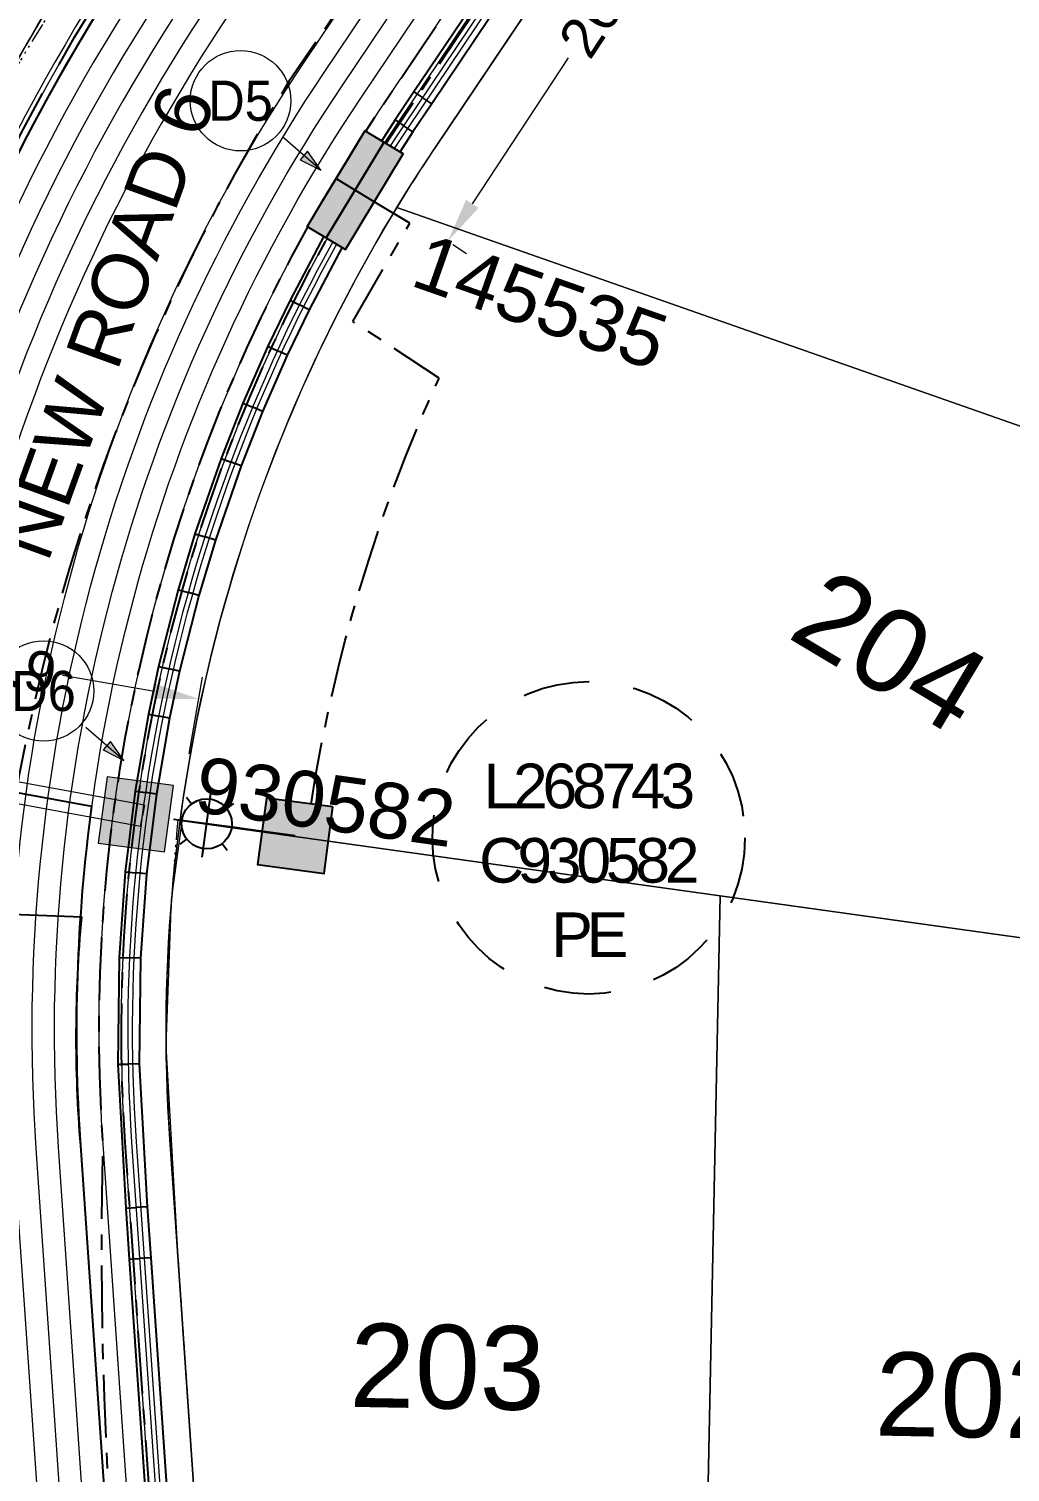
# Model space of a CAD drawing. Header units: metres. Extents: x 264965 to 265706, y 6180501 to 6181430.
# Drawn here: x 265247.8 to 265291.8, y 6181052.5 to 6181117.2 of the extents above; entities that cross this region are included whole.
import ezdxf
from ezdxf.enums import TextEntityAlignment as Align

# ---------------------------------------------------------------- set-up
doc = ezdxf.new("R2010")
doc.units = ezdxf.units.M
for name, pattern in [('Cable Exist UG', [7, 4, -1, 1, -1]), ('Dash', [5, 3, -2]), ('IE Trench LV', [5.5, 4, -1.5]), ('PHANTOM', [6.15, 3, -0.75, 0.3, -0.75, 0.3, -0.75, 0.3])]:
    doc.linetypes.add(name, pattern=pattern)
doc.layers.get('0').update_dxf_attribs({"color": 6})
for name, color, linetype, lineweight in [('_User Dimensions', 140, 'Continuous', 13), ('_User Miscellaneous1', 30, 'Continuous', 13), ('_User Miscellaneous10', 241, 'Continuous', 13), ('_User Miscellaneous8', 196, 'Continuous', 13), ('_User_HV_Exist', 1, 'Continuous', 25), ('_User_LV_Exist', 5, 'Continuous', 25), ('_User_SL_Exist', 4, 'Continuous', 25), ('Cadastre Developer_SP_NEW', 92, 'Continuous', 15)]:
    doc.layers.add(name, color=color, linetype=linetype, lineweight=lineweight)
doc.layers.add('_User Miscellaneous12', color=252, linetype='Continuous', lineweight=13, plot=False, transparency=0.5)
for name, color, linetype in [('Mains_LV_New_T84', 2, 'Cable x'), ('SupportsUG_SP_LV_EXT', 7, 'Continuous'), ('Trench_SP_NEW', 2, 'Continuous'), ('UG_Details_SP_MISC', 7, 'Continuous')]:
    doc.layers.add(name, color=color, linetype=linetype)
doc.styles.add('ARIAL', font='arial.ttf', dxfattribs={"height": 2})
doc.styles.add('COLUMN_LABEL', font='arial.ttf', dxfattribs={"height": 2})
doc.styles.add('POLE_LABEL', font='arial.ttf', dxfattribs={"height": 2})
doc.styles.add('SL_LABEL', font='arial.ttf', dxfattribs={"height": 2})
doc.styles.get("Standard").update_dxf_attribs({"font": 'arial.ttf'})
doc.linetypes.add('Cable 4', pattern='A,4,-0.1,["*",Standard,S=2,R=0,X=0,Y=-1.6],-1.2', length=5.3)
doc.linetypes.add('Cable New UG', pattern='A,6,-0.05,["X",Standard,S=1.8,R=0,X=0,Y=-0.94],-1.8', length=7.85)
doc.linetypes.add('Cable x', pattern='A,5,-0.05,["X",Standard,S=1.5,R=0,X=0,Y=-0.75],-1.45', length=6.5)
doc.dimstyles.new('1.8mm_1_1000', dxfattribs={"dimtxt": 1.8, "dimasz": 2, "dimexe": 1, "dimexo": 3, "dimgap": 0.5, "dimtad": 0, "dimtoh": 1, "dimlfac": -1, "dimzin": 12, "dimdsep": 46, "dimtxsty": 'Standard', "dimcen": 1, "dimclrd": 256, "dimclre": 256, "dimclrt": 256, "dimazin": 3, "dimtfac": 1, "dimtmove": 0, "dimatfit": 3, "dimfxl": 1, "dimtolj": 1, "dimtzin": 0, "dimlwd": -1, "dimlwe": -1, "dimarcsym": 0})

# ---------------------------------------------------------------- blocks, each defined once
blk = doc.blocks.new('*U661')
at = {"width": 0.9}
blk.add_attdef('ASSET_NUM', text='', height=2, dxfattribs=at).set_placement((4, 2), align=Align.MIDDLE_LEFT)
for tag, p, flags in [('SUBURB', (-2, 0), 1), ('STREETNAME', (-1.8, 0), 9), ('PARENT', (-1.6, 0), 9), ('NOTES', (-1.4, 0), 9), ('LOCATION', (-1.2, 0), 9), ('LEGEND', (-1, 0), 9), ('USAGE', (-0.8, 0), 9), ('SUPPORT_TYPE', (-0.6, 0), 9), ('STATE', (-0.4, 0), 9), ('OWNED_BY', (-0.2, 0), 9)]:
    blk.add_attdef(tag, p, '', height=0.2, rotation=270, dxfattribs=dict(flags=flags))
blk.add_wipeout([(2.198, -1.555), (-2.664, -0.39), (-2.198, 1.555), (2.664, 0.39)])
at = {"layer": 'SupportsUG_SP_LV_EXT'}
h = blk.add_hatch(color=256, dxfattribs=at)
h.dxf.hatch_style = 1
h.paths.add_polyline_path([(2.664, 0.39), (-0.983, 1.264), (1.449, 0.681), (-2.198, 1.555), (-2.664, -0.39), (2.198, -1.555)])
blk.add_lwpolyline([(2.664, 0.39), (-0.983, 1.264), (1.449, 0.681), (-2.198, 1.555), (-2.664, -0.39), (2.198, -1.555)], close=True)
blk = doc.blocks.new('COLUMN_EXT')
blk.add_hatch(color=256).paths.add_polyline_path([(1.5, -1.5), (1.5, 1.5), (-1.5, 1.5), (-1.5, -1.5)])
blk.add_lwpolyline([(1.5, 1.5), (-1.5, 1.5), (-1.5, -1.5), (1.5, -1.5)], close=True)
at = {"flags": 9}
for tag, p in [('NOTES', (-1.813, 2)), ('STREETNAME', (-1.813, 1.6)), ('LOCATION', (-1.813, 1.4)), ('SUBURB', (-1.813, 1.8)), ('LEGEND', (-1.813, 1.2)), ('OWNED_BY', (-1.813, 0.6)), ('USAGE', (-1.813, 1)), ('STATE', (-1.813, 0.8)), ('COLUMN_TYPE', (-1.813, 0.4))]:
    blk.add_attdef(tag, text='', height=0.2, rotation=180, dxfattribs=at).set_placement(p, align=Align.MIDDLE_LEFT)
at = {"flags": 1}
blk.add_attdef('Z', (-1.813, 2.351), '', height=0.2, rotation=180, dxfattribs=at)
at = {"flags": 9}
for tag, style, p in [('STRUCTURE_PLANT_NUMBER', 'POLE_LABEL', (-1.813, -0.031)), ('STREET_CODE', 'COLUMN_LABEL', (-1.813, 0.2))]:
    blk.add_attdef(tag, text='', height=0.2, rotation=180, dxfattribs=dict(at, style=style)).set_placement(p, align=Align.MIDDLE_LEFT)
at = {"style": 'COLUMN_LABEL', "width": 0.9, "flags": 8}
blk.add_attdef('ASSET_NUM', text='', height=2, rotation=270, dxfattribs=at).set_placement((2, -4), align=Align.MIDDLE_LEFT)
blk = doc.blocks.new('*U550')
for tag, height, rotation, flags, p in [('LNUMBER', 1, 172.36791, 8, (-6.805, 1.921)), ('LANTNUMBER', 0.2, 270, 9, (-1.4, 2.6)), ('LOUTREACH', 0.2, 270, 9, (-1.4, 2.2)), ('LOUTREACHVOCAB', 0.2, 270, 9, (-1.4, 2)), ('LRATECODE', 0.2, 270, 9, (-1.4, 1.8)), ('LREMOVE', 0.2, 270, 9, (-1.4, 1.6)), ('LREPLACE', 0.2, 270, 9, (-1.4, 1.4)), ('LTYPEVOCAB', 0.2, 270, 9, (-1.4, 1)), ('LEGEND', 0.2, 270, 9, (-1.4, 0.8)), ('LTYPE', 0.2, 270, 9, (-1.4, 1.2)), ('SUBURB', 0.2, 270, 9, (-1.4, 0.6)), ('STREETNAME', 0.2, 270, 9, (-1.4, 0.4)), ('LOCATION', 0.2, 270, 9, (-1.4, 0.2)), ('LNEW', 0.2, 270, 9, (-6.4, 0)), ('LMASTVOCAB', 0.2, 270, 9, (-6.2, 0)), ('OWNED_BY', 0.2, 270, 9, (-1.8, 0)), ('ORIENTATION', 0.2, 270, 9, (-1.6, 0)), ('OPERATING_VOLTAGE', 0.2, 270, 9, (-1.4, 0)), ('NOTES', 0.2, 270, 9, (-1.4, 0)), ('NO_PHASES', 0.2, 270, 9, (-1.2, 0)), ('LANTERN_TYPE', 0.2, 270, 9, (-1, 0)), ('LANTERN_PURPOSE', 0.2, 270, 9, (-0.8, 0)), ('CONTROL_TYPE', 0.2, 270, 9, (-0.6, 0)), ('CONSTRUCTED_VOLTAGE', 0.2, 270, 9, (-0.4, 0)), ('MAINTAINED_BY', 0.2, 270, 9, (-1.4, -0.663))]:
    blk.add_attdef(tag, text='', height=height, rotation=rotation, dxfattribs=dict(flags=flags)).set_placement(p, align=Align.MIDDLE_LEFT)
at = {"style": 'SL_LABEL'}
for tag, height, rotation, flags, p in [('ASSET_NUM', 1, 172.36791, 8, (-7.071, -0.061)), ('STREET_CODE', 0.001, 270, 9, (0.001, 0))]:
    blk.add_attdef(tag, text='', height=height, rotation=rotation, dxfattribs=dict(at, flags=flags)).set_placement(p, align=Align.MIDDLE_LEFT)
for tag, p, height, flags in [('OPERATED_BY', (-1.4, -0.407), 0.2, 9), ('Z', (0, 0), 0.001, 1)]:
    blk.add_attdef(tag, p, '', height=height, rotation=270, dxfattribs=dict(flags=flags))
blk.add_wipeout([(-5.637, 0.755), (-4.875, 1.723), (-3.74, 2.204), (-2.772, 1.442), (-2.292, 0.307), (-3.054, -0.661), (-4.189, -1.141), (-5.157, -0.379)])
for p, q in [((-4.164, -0.955), (-3.765, 2.018)), ((-3.815, 1.646), (-3.765, 2.018)), ((-4.875, 1.723), (-4.647, 1.425)), ((-2.772, 1.442), (-3.07, 1.214)), ((-5.08, 0.681), (-5.451, 0.73)), ((-2.478, 0.332), (-5.451, 0.73)), ((0, 0), (-2.85, 0.382)), ((-5.157, -0.379), (-4.859, -0.152)), ((-4.164, -0.955), (-4.114, -0.584)), ((-3.054, -0.661), (-3.282, -0.363))]:
    blk.add_line(p, q)
blk.add_circle((-3.965, 0.531), 1.125)
at = {"flags": 9}
for tag, p in [('LMAST', (-6, 0)), ('LLAMPVOCAB', (-5.8, 0)), ('LLAMP', (-5.6, 0)), ('LEXIST', (-5.4, 0)), ('LCHARGE3PERCENT', (-5.2, 0)), ('LCHARGE3', (-5, 0)), ('LCHARGE2PERCENT', (-4.8, 0)), ('LCHARGE2', (-4.6, 0)), ('LCHARGE1PERCENT', (-4.4, 0)), ('LCHARGE1', (-4.2, 0)), ('LCATEGORY', (-4, 0)), ('LBRACKETVOCAB', (-3.8, 0)), ('LBRACKET', (-3.6, 0)), ('LKINGHEIGHT', (-3.4, 0)), ('CREPLACE', (-3.2, 0)), ('CREMOVE', (-3, 0)), ('CNUMBER', (-2.8, 0)), ('CNEW', (-2.6, 0)), ('CEXIST', (-2.4, 0)), ('USAGE', (-2.2, 0)), ('STATE', (-2, 0))]:
    blk.add_attdef(tag, text='', height=0.2, rotation=270, dxfattribs=at).set_placement(p, align=Align.MIDDLE_LEFT)
blk = doc.blocks.new('*D751')
at = {"layer": '_User Dimensions', "ltscale": 0.3, "transparency": 16777216}
for p, q in [((265237.38, 6181087.719), (265237.977, 6181091.168)), ((265239.777, 6181089.842), (265243.912, 6181089.127)), ((265253.475, 6181087.473), (265249.341, 6181088.188)), ((265255.02, 6181084.669), (265255.616, 6181088.118))]:
    blk.add_line(p, q, dxfattribs=at)
at = {"layer": '_User Dimensions', "linetype": 'PHANTOM', "ltscale": 0.3, "transparency": 16777216}
for points in [[(265239.834, 6181090.171), (265239.72, 6181089.514), (265237.806, 6181090.183)], [(265253.532, 6181087.802), (265253.419, 6181087.145), (265255.446, 6181087.133)]]:
    blk.add_solid(points, dxfattribs=at)
at = {"layer": '_User Dimensions', "linetype": 'PHANTOM', "ltscale": 0.3, "transparency": 16777216, "insert": (265246.626, 6181088.658), "char_height": 1.8, "attachment_point": 5, "rotation": 350.18879}
blk.add_mtext('\\A1;17.9', dxfattribs=at)
blk = doc.blocks.new('*U773')
blk.add_hatch(color=256).paths.add_polyline_path([(1.906, 1.902), (0.068, 2.692), (-1.906, -1.902), (-0.068, -2.692)])
for p, q in [((0.987, 2.297), (-0.987, -2.297)), ((0.919, -0.395), (-0.919, 0.395))]:
    blk.add_line(p, q)
at = {"ltscale": 10}
blk.add_line((-0.987, -2.297), (0.987, 2.297), dxfattribs=at)
blk.add_lwpolyline([(0.068, 2.692), (-0.425, 1.543), (-1.412, -0.754), (-1.906, -1.902), (-0.068, -2.692), (1.906, 1.902)], close=True)
at = {"width": 0.9, "flags": 8}
blk.add_attdef('ASSET_NUM', text='', height=2, rotation=90, dxfattribs=at).set_placement((10.007, 57.264), align=Align.MIDDLE_LEFT)
for tag, p, flags in [('STATE', (12.007, 52.864), 9), ('OWNED_BY', (12.007, 53.064), 9), ('SUPPORT_TYPE', (12.007, 52.664), 9), ('USAGE', (12.007, 52.464), 9), ('LEGEND', (12.007, 52.264), 9), ('LOCATION', (12.007, 52.064), 9), ('NOTES', (12.007, 51.864), 9), ('PARENT', (12.007, 51.664), 9), ('STREETNAME', (12.007, 51.464), 9), ('SUBURB', (12.007, 51.264), 1)]:
    blk.add_attdef(tag, p, '', height=0.2, dxfattribs=dict(flags=flags))
blk = doc.blocks.new('*U784')
h = blk.add_hatch(color=256)
h.dxf.hatch_style = 1
h.paths.add_polyline_path([(-3.446, -1.499), (-3.615, -1.029), (-4.472, -1.601)])
blk.add_line((-4.472, -1.601), (-2.354, -0.843))
at = {"flags": 128}
blk.add_lwpolyline([(-3.446, -1.499), (-3.615, -1.029), (-4.472, -1.601), (-3.446, -1.499)], dxfattribs=at)
blk.add_circle((0, 0), 2.25)
at = {"width": 0.9}
blk.add_attdef('CODE', text='', height=1.8, dxfattribs=at).set_placement((0, 0), align=Align.MIDDLE_CENTER)
at = {"flags": 1}
blk.add_attdef('Z', (0, 0), '', height=0.2, dxfattribs=at)
blk = doc.blocks.new('*D800')
at = {"layer": '_User Dimensions', "ltscale": 0.3, "transparency": 16777216}
for p, q in [((265281.531, 6181129.857), (265282.148, 6181129.451)), ((265280.213, 6181128.33), (265275.911, 6181121.791)), ((265267.705, 6181109.317), (265272.007, 6181115.856)), ((265266.825, 6181107.502), (265267.442, 6181107.097))]:
    blk.add_line(p, q, dxfattribs=at)
for points in [[(265279.935, 6181128.513), (265280.492, 6181128.147), (265281.312, 6181130.001)], [(265267.427, 6181109.5), (265267.984, 6181109.134), (265266.606, 6181107.646)]]:
    blk.add_solid(points, dxfattribs=at)
at = {"layer": '_User Dimensions', "ltscale": 0.3, "transparency": 16777216, "insert": (265273.959, 6181118.824), "char_height": 1.8, "attachment_point": 5, "rotation": 56.66094}
blk.add_mtext('\\A1;26.76', dxfattribs=at)

msp = doc.modelspace()

# ---------------------------------------------------------------- linework, layer by layer
at = {"layer": '_User Miscellaneous1'}
for p, q in [((265329.056, 6181209.548), (265265.09, 6181114.338)), ((265329.853, 6181209.013), (265265.887, 6181113.803)), ((265265.09, 6181114.338), (265264.241, 6181113.075)), ((265265.09, 6181114.338), (265265.488, 6181114.07)), ((265265.887, 6181113.803), (265265.044, 6181112.548)), ((265265.887, 6181113.803), (265265.488, 6181114.07)), ((265264.241, 6181113.075), (265262.457, 6181110.285)), ((265264.241, 6181113.075), (265264.642, 6181112.811)), ((265265.044, 6181112.548), (265263.277, 6181109.785)), ((265265.044, 6181112.548), (265264.642, 6181112.811)), ((265262.457, 6181110.285), (265261.071, 6181107.905)), ((265262.457, 6181110.285), (265262.867, 6181110.035)), ((265263.277, 6181109.785), (265261.91, 6181107.439)), ((265263.277, 6181109.785), (265262.867, 6181110.035)), ((265261.071, 6181107.905), (265259.539, 6181105.006)), ((265261.071, 6181107.905), (265261.49, 6181107.672)), ((265261.91, 6181107.439), (265261.49, 6181107.672)), ((265261.91, 6181107.439), (265260.396, 6181104.573)), ((265259.539, 6181105.006), (265258.543, 6181102.935)), ((265260.396, 6181104.573), (265259.416, 6181102.535)), ((265259.539, 6181105.006), (265259.967, 6181104.79)), ((265260.396, 6181104.573), (265259.967, 6181104.79)), ((265258.543, 6181102.935), (265257.425, 6181100.386)), ((265259.416, 6181102.535), (265258.311, 6181100.017)), ((265258.543, 6181102.935), (265258.979, 6181102.735)), ((265259.416, 6181102.535), (265258.979, 6181102.735)), ((265257.425, 6181100.386), (265256.449, 6181097.914)), ((265258.311, 6181100.017), (265257.349, 6181097.581)), ((265257.425, 6181100.386), (265257.868, 6181100.202)), ((265258.311, 6181100.017), (265257.868, 6181100.202)), ((265256.449, 6181097.914), (265255.279, 6181094.54)), ((265257.349, 6181097.581), (265256.193, 6181094.245)), ((265256.449, 6181097.914), (265256.899, 6181097.748)), ((265257.349, 6181097.581), (265256.899, 6181097.748)), ((265255.279, 6181094.54), (265254.527, 6181092.031)), ((265255.279, 6181094.54), (265255.736, 6181094.392)), ((265256.193, 6181094.245), (265255.452, 6181091.775)), ((265256.193, 6181094.245), (265255.736, 6181094.392)), ((265254.527, 6181092.031), (265253.651, 6181088.591)), ((265254.527, 6181092.031), (265254.989, 6181091.903)), ((265255.452, 6181091.775), (265254.586, 6181088.372)), ((265255.452, 6181091.775), (265254.989, 6181091.903)), ((265253.651, 6181088.591), (265253.195, 6181086.45)), ((265253.651, 6181088.591), (265254.119, 6181088.481)), ((265254.586, 6181088.372), (265254.119, 6181088.481)), ((265254.586, 6181088.372), (265254.138, 6181086.268)), ((265253.195, 6181086.45), (265252.6, 6181083.01)), ((265253.195, 6181086.45), (265253.666, 6181086.359)), ((265254.138, 6181086.268), (265253.666, 6181086.359)), ((265254.138, 6181086.268), (265253.55, 6181082.869)), ((265252.6, 6181083.01), (265252.155, 6181079.392)), ((265252.6, 6181083.01), (265253.075, 6181082.939)), ((265253.55, 6181082.869), (265253.075, 6181082.939)), ((265253.55, 6181082.869), (265253.111, 6181079.299)), ((265252.155, 6181079.392), (265251.881, 6181075.553)), ((265252.155, 6181079.392), (265252.633, 6181079.346)), ((265253.111, 6181079.299), (265252.633, 6181079.346)), ((265253.111, 6181079.299), (265252.841, 6181075.513)), ((265251.881, 6181075.553), (265251.823, 6181070.764)), ((265251.881, 6181075.553), (265252.361, 6181075.533)), ((265252.841, 6181075.513), (265252.361, 6181075.533)), ((265252.841, 6181075.513), (265252.783, 6181070.785)), ((265251.823, 6181070.764), (265252.303, 6181070.775)), ((265251.823, 6181070.764), (265252.181, 6181064.326)), ((265252.783, 6181070.785), (265252.303, 6181070.775)), ((265252.783, 6181070.785), (265253.139, 6181064.385)), ((265252.181, 6181064.326), (265252.66, 6181064.356)), ((265253.139, 6181064.385), (265252.66, 6181064.356)), ((265253.139, 6181064.385), (265253.297, 6181062.096)), ((265252.181, 6181064.326), (265252.339, 6181062.03)), ((265252.339, 6181062.03), (265252.818, 6181062.063)), ((265252.339, 6181062.03), (265253.192, 6181049.626)), ((265253.297, 6181062.096), (265252.818, 6181062.063)), ((265253.297, 6181062.096), (265254.15, 6181049.692))]:
    msp.add_line(p, q, dxfattribs=at)
at = {"layer": '_User Miscellaneous1', "lineweight": 0}
for p, q in [((265253.015, 6181082.37), (265238.641, 6181085.01)), ((265252.841, 6181081.425), (265238.467, 6181084.066)), ((265252.841, 6181081.425), (265252.928, 6181081.898)), ((265253.015, 6181082.37), (265252.928, 6181081.898))]:
    msp.add_line(p, q, dxfattribs=at)
at = {"layer": '_User_LV_Exist', "linetype": 'Cable Exist UG', "ltscale": 0.7, "transparency": 33554687, "flags": 128}
msp.add_lwpolyline([(265289.585, 6181150.475), (265262.453, 6181109.93)], dxfattribs=at)
at = {"layer": '_User_LV_Exist', "color": 2, "linetype": 'Cable New UG', "flags": 128}
for points in [[(265239.2, 6181086.958, -0.104813), (265252.772, 6181120.786), (265266.754, 6181141.597)], [(265242.701, 6180994.901), (265241.711, 6180992.069), (265238.879, 6180993.06), (265245.444, 6181011.826), (265254.869, 6181012.363), (265252.608, 6181031.59), (265250.164, 6181067.124, -0.042968), (265250.207, 6181077.357), (265238.059, 6181077.818), (265238.201, 6181079.216)]]:
    msp.add_lwpolyline(points, format="xyb", dxfattribs=at)
at = {"layer": '_User_LV_Exist', "linetype": 'Cable Exist UG', "ltscale": 0.7, "transparency": 33554687, "flags": 128}
msp.add_lwpolyline([(265277.729, 6181026.604), (265261.079, 6181026.624), (265261.079, 6181026.624), (265254.548, 6181032.532), (265252.16, 6181067.261, -0.145125), (265261.2, 6181107.767), (265261.2, 6181107.767)], format="xyb", dxfattribs=at)
at = {"layer": '_User_SL_Exist', "linetype": 'Cable Exist UG', "ltscale": 0.7, "transparency": 33554687, "flags": 128}
msp.add_lwpolyline([(265260.484, 6181082.425, -0.069037), (265266.216, 6181101.509), (265262.353, 6181104.051), (265264.9, 6181108.456), (265263.31, 6181109.414)], format="xyb", dxfattribs=at)
at = {"layer": '_User_SL_Exist', "linetype": 'Dash'}
msp.add_circle((265272.917, 6181080.914), 7, dxfattribs=at)
at = {"layer": 'Cadastre Developer_SP_NEW', "transparency": 33554687, "flags": 128}
for points in [[(265251.758, 6181122.863), (265201.939, 6181132.151), (265192.119, 6181113.588), (265241.951, 6181104.298, -0.059215)], [(265326.902, 6181108.731), (265279.055, 6181131.216), (265266.053, 6181111.863, 0.011337), (265264.319, 6181109.151), (265313.74, 6181091.82)], [(265305.994, 6181074.527), (265278.808, 6181078.316), (265277.786, 6181028.603, -0.016647), (265298.317, 6181027.337)]]:
    msp.add_lwpolyline(points, format="xyb", close=True, dxfattribs=at)
at = {"layer": 'Trench_SP_NEW', "linetype": 'IE Trench LV', "flags": 128}
msp.add_lwpolyline([(265238.554, 6181084.538, -0.113121), (265252.523, 6181120.953), (265266.505, 6181141.764)], format="xyb", dxfattribs=at)
at = {"layer": 'UG_Details_SP_MISC'}
for p, q in [((265329.056, 6181209.548), (265265.09, 6181114.338)), ((265329.853, 6181209.013), (265265.887, 6181113.803)), ((265265.09, 6181114.338), (265264.241, 6181113.075)), ((265265.09, 6181114.338), (265265.488, 6181114.07)), ((265265.887, 6181113.803), (265265.044, 6181112.548)), ((265265.887, 6181113.803), (265265.488, 6181114.07)), ((265264.241, 6181113.075), (265262.457, 6181110.285)), ((265264.241, 6181113.075), (265264.642, 6181112.811)), ((265265.044, 6181112.548), (265263.277, 6181109.785)), ((265265.044, 6181112.548), (265264.642, 6181112.811)), ((265262.457, 6181110.285), (265261.071, 6181107.905)), ((265262.457, 6181110.285), (265262.867, 6181110.035)), ((265263.277, 6181109.785), (265261.91, 6181107.439)), ((265263.277, 6181109.785), (265262.867, 6181110.035)), ((265261.071, 6181107.905), (265259.539, 6181105.006)), ((265261.071, 6181107.905), (265261.49, 6181107.672)), ((265261.91, 6181107.439), (265261.49, 6181107.672)), ((265261.91, 6181107.439), (265260.396, 6181104.573)), ((265259.539, 6181105.006), (265258.543, 6181102.935)), ((265260.396, 6181104.573), (265259.416, 6181102.535)), ((265259.539, 6181105.006), (265259.967, 6181104.79)), ((265260.396, 6181104.573), (265259.967, 6181104.79)), ((265258.543, 6181102.935), (265257.425, 6181100.386)), ((265259.416, 6181102.535), (265258.311, 6181100.017)), ((265258.543, 6181102.935), (265258.979, 6181102.735)), ((265259.416, 6181102.535), (265258.979, 6181102.735)), ((265257.425, 6181100.386), (265256.449, 6181097.914)), ((265258.311, 6181100.017), (265257.349, 6181097.581)), ((265257.425, 6181100.386), (265257.868, 6181100.202)), ((265258.311, 6181100.017), (265257.868, 6181100.202)), ((265256.449, 6181097.914), (265255.279, 6181094.54)), ((265257.349, 6181097.581), (265256.193, 6181094.245)), ((265256.449, 6181097.914), (265256.899, 6181097.748)), ((265257.349, 6181097.581), (265256.899, 6181097.748)), ((265255.279, 6181094.54), (265254.527, 6181092.031)), ((265255.279, 6181094.54), (265255.736, 6181094.392)), ((265256.193, 6181094.245), (265255.452, 6181091.775)), ((265256.193, 6181094.245), (265255.736, 6181094.392)), ((265254.527, 6181092.031), (265253.651, 6181088.591)), ((265254.527, 6181092.031), (265254.989, 6181091.903)), ((265255.452, 6181091.775), (265254.586, 6181088.372)), ((265255.452, 6181091.775), (265254.989, 6181091.903)), ((265253.651, 6181088.591), (265253.195, 6181086.45)), ((265253.651, 6181088.591), (265254.119, 6181088.481)), ((265254.586, 6181088.372), (265254.119, 6181088.481)), ((265254.586, 6181088.372), (265254.138, 6181086.268)), ((265253.195, 6181086.45), (265252.6, 6181083.01)), ((265253.195, 6181086.45), (265253.666, 6181086.359)), ((265254.138, 6181086.268), (265253.666, 6181086.359)), ((265254.138, 6181086.268), (265253.55, 6181082.869)), ((265252.6, 6181083.01), (265252.155, 6181079.392)), ((265252.6, 6181083.01), (265253.075, 6181082.939)), ((265253.55, 6181082.869), (265253.075, 6181082.939)), ((265253.55, 6181082.869), (265253.111, 6181079.299)), ((265252.155, 6181079.392), (265251.881, 6181075.553)), ((265252.155, 6181079.392), (265252.633, 6181079.346)), ((265253.111, 6181079.299), (265252.633, 6181079.346)), ((265253.111, 6181079.299), (265252.841, 6181075.513)), ((265251.881, 6181075.553), (265251.823, 6181070.764)), ((265251.881, 6181075.553), (265252.361, 6181075.533)), ((265252.841, 6181075.513), (265252.361, 6181075.533)), ((265252.841, 6181075.513), (265252.783, 6181070.785)), ((265251.823, 6181070.764), (265252.303, 6181070.775)), ((265251.823, 6181070.764), (265252.181, 6181064.326)), ((265252.783, 6181070.785), (265252.303, 6181070.775)), ((265252.783, 6181070.785), (265253.139, 6181064.385)), ((265252.181, 6181064.326), (265252.66, 6181064.356)), ((265253.139, 6181064.385), (265252.66, 6181064.356)), ((265253.139, 6181064.385), (265253.297, 6181062.096)), ((265252.181, 6181064.326), (265252.339, 6181062.03)), ((265252.339, 6181062.03), (265252.818, 6181062.063)), ((265252.339, 6181062.03), (265253.192, 6181049.626)), ((265253.297, 6181062.096), (265252.818, 6181062.063)), ((265253.297, 6181062.096), (265254.15, 6181049.692))]:
    msp.add_line(p, q, dxfattribs=at)
at = {"layer": 'UG_Details_SP_MISC', "lineweight": 0}
for p, q in [((265253.015, 6181082.37), (265238.641, 6181085.01)), ((265252.841, 6181081.425), (265238.467, 6181084.066)), ((265252.841, 6181081.425), (265252.928, 6181081.898)), ((265253.015, 6181082.37), (265252.928, 6181081.898))]:
    msp.add_line(p, q, dxfattribs=at)

# ---------------------------------------------------------------- block references
at = {"layer": '_User Miscellaneous8', "transparency": 33554687}
ref = msp.add_blockref('*U784', (265248.498, 6181087.492), dxfattribs=dict(at, rotation=119.3988901699086))
ref.add_attrib('CODE', 'D6', dxfattribs={"layer": '0', "height": 1.8, "width": 0.9}).set_placement((265248.498, 6181087.492), align=Align.MIDDLE_CENTER)

# ---------------------------------------------------------------- texts
at = {"layer": '_User Miscellaneous1'}
msp.add_text('NEW ROAD 6', height=2.5, rotation=70.09879, dxfattribs=at).set_placement((265248.686, 6181093.192))
at = {"layer": '_User Miscellaneous12', "transparency": 33554687, "style": 'ARIAL'}
for s, rotation, p in [('204', 329.12694, (265281.743, 6181089.927)), ('203', 358.955, (265262.188, 6181055.42)), ('202', 358.955, (265285.717, 6181054.133))]:
    msp.add_text(s, height=3.75, rotation=rotation, dxfattribs=at).set_placement(p)
at = {"layer": '_User_SL_Exist', "insert": (265272.827, 6181079.903), "char_height": 2, "attachment_point": 5}
msp.add_mtext('{\\T0.8;L268743\\PC930582\\PPE}', dxfattribs=at)

# ---------------------------------------------------------------- next in the draw order: block references
at = {"layer": '_User_SL_Exist', "linetype": 'Cable 4'}
msp.add_blockref('*U550', (265259.774, 6181081.007), dxfattribs=at)

# ---------------------------------------------------------------- next in the draw order: linework, layer by layer
at = {"layer": '_User Dimensions', "linetype": 'PHANTOM', "ltscale": 0.3, "flags": 128}
msp.add_lwpolyline([(265254.509, 6181081.713, 0.010077), (265254.025, 6181074.555, 0.025219), (265254.155, 6181067.398), (265256.488, 6181033.474), (265257.068, 6181010.481)], format="xyb", dxfattribs=at)
at = {"layer": '_User Dimensions', "ltscale": 0.3, "flags": 128}
msp.add_lwpolyline([(265256.488, 6181033.474), (265254.536, 6181061.852), (265253.991, 6181071.606), (265254.231, 6181078.136), (265254.685, 6181081.538)], dxfattribs=at)
at = {"layer": '_User Miscellaneous10', "color": 1, "transparency": 33554534}
for points in [[(265161.819, 6181196.681, -0.313089), (265237.937, 6181242.731), (265312.462, 6181238.046), (265323.095, 6181216.491), (265256.923, 6181117.998, 0.166573), (265243.181, 6181066.644), (265245.708, 6181029.887), (265237.409, 6181020.073), (265175.215, 6181013.94, -0.575546), (265116.561, 6181095.304)], [(265163.646, 6181195.866, -0.313089), (265237.812, 6181240.735), (265311.181, 6181236.123), (265320.789, 6181216.645), (265255.262, 6181119.113, 0.166573), (265241.186, 6181066.506), (265243.657, 6181030.559), (265236.406, 6181021.984), (265175.019, 6181015.93, -0.575546), (265118.387, 6181094.488)], [(265165.472, 6181195.051, -0.313089), (265237.686, 6181238.739), (265309.9, 6181234.2), (265318.483, 6181216.799), (265253.602, 6181120.228, 0.166573), (265239.19, 6181066.369), (265241.606, 6181031.231), (265235.402, 6181023.894), (265174.822, 6181017.92, -0.575546), (265120.213, 6181093.673)]]:
    msp.add_lwpolyline(points, format="xyb", close=True, dxfattribs=at)
at = {"layer": '_User Miscellaneous10', "color": 5, "transparency": 33554534}
for points in [[(265162.732, 6181196.274, -0.313089), (265237.874, 6181241.733), (265311.822, 6181237.085), (265321.942, 6181216.568), (265256.093, 6181118.555, 0.166573), (265242.183, 6181066.575), (265244.683, 6181030.223), (265236.908, 6181021.028), (265175.117, 6181014.935, -0.575546), (265117.474, 6181094.896)], [(265164.559, 6181195.459, -0.313089), (265237.749, 6181239.737), (265310.54, 6181235.161), (265319.636, 6181216.722), (265254.432, 6181119.671, 0.166573), (265240.188, 6181066.438), (265242.632, 6181030.895), (265235.904, 6181022.939), (265174.92, 6181016.925, -0.575546), (265119.3, 6181094.081)], [(265166.385, 6181194.643, -0.313089), (265237.623, 6181237.741), (265309.259, 6181233.238), (265317.33, 6181216.876), (265252.772, 6181120.786, 0.166573), (265238.193, 6181066.301), (265240.581, 6181031.567), (265234.901, 6181024.85), (265174.724, 6181018.916, -0.575546), (265121.127, 6181093.265)]]:
    msp.add_lwpolyline(points, format="xyb", close=True, dxfattribs=at)
at = {"layer": '_User Miscellaneous10', "color": 6, "transparency": 33554534}
msp.add_lwpolyline([(265166.659, 6181194.521, -0.313089), (265237.605, 6181237.441), (265309.067, 6181232.949), (265316.984, 6181216.899), (265252.523, 6181120.953, 0.166573), (265237.893, 6181066.28), (265240.273, 6181031.668), (265234.75, 6181025.136), (265174.695, 6181019.214, -0.575546), (265121.401, 6181093.143)], format="xyb", close=True, dxfattribs=at)
at = {"layer": '_User Miscellaneous10', "color": 4, "transparency": 33554534}
msp.add_lwpolyline([(265166.842, 6181194.439, -0.313089), (265237.592, 6181237.242), (265308.939, 6181232.757), (265316.753, 6181216.914), (265252.357, 6181121.065, 0.166573), (265237.694, 6181066.266), (265240.068, 6181031.735), (265234.65, 6181025.328), (265174.675, 6181019.413, -0.575546), (265121.583, 6181093.062)], format="xyb", close=True, dxfattribs=at)
at = {"layer": '_User Miscellaneous10'}
for points in [[(265168.211, 6181193.828, -0.313089), (265237.498, 6181235.745), (265307.978, 6181231.314), (265315.024, 6181217.03), (265251.112, 6181121.901, 0.166573), (265236.197, 6181066.163), (265238.53, 6181032.239), (265233.897, 6181026.761), (265174.528, 6181020.906, -0.575546), (265122.953, 6181092.45)], [(265261.828, 6181028.643), (265256.488, 6181033.474), (265254.155, 6181067.398, -0.166573), (265266.053, 6181111.863), (265341.964, 6181224.853), (265349.743, 6181228.689), (265351.283, 6181228.592, -0.182074), (265448.346, 6181184.9), (265448.717, 6181177.327), (265374.123, 6181081.483, 0.075465), (265346.394, 6181031.994), (265330.697, 6181022.664), (265321.288, 6181024.278, 0.048349)]]:
    msp.add_lwpolyline(points, format="xyb", close=True, dxfattribs=at)
at = {"layer": '_User Miscellaneous10', "color": 1, "transparency": 33554636}
for points in [[(265259.215, 6181021.567), (265249.698, 6181030.177), (265247.171, 6181066.918, -0.166573), (265260.243, 6181115.767), (265337.194, 6181230.305), (265348.32, 6181235.793), (265351.722, 6181235.579, -0.18655), (265455.207, 6181187.914), (265455.836, 6181175.077), (265379.647, 6181077.184, 0.078829), (265352.103, 6181027.244), (265332.056, 6181015.328), (265320.104, 6181017.379, 0.050653)], [(265259.959, 6181023.592), (265251.638, 6181031.119), (265249.167, 6181067.055, -0.166573), (265261.903, 6181114.652), (265338.557, 6181228.747), (265348.726, 6181233.763), (265351.597, 6181233.583, -0.185302), (265453.246, 6181187.06), (265453.802, 6181175.72), (265378.069, 6181078.413, 0.077847), (265350.467, 6181028.598), (265331.668, 6181017.424), (265320.442, 6181019.35, 0.049986)], [(265260.705, 6181025.614), (265253.578, 6181032.061), (265251.162, 6181067.192, -0.166573), (265263.563, 6181113.536), (265339.92, 6181227.189), (265349.133, 6181231.734), (265351.471, 6181231.587, -0.18403), (265451.286, 6181186.2), (265451.768, 6181176.363), (265376.49, 6181079.641, 0.076882), (265348.835, 6181029.955), (265331.28, 6181019.52), (265320.781, 6181021.321, 0.049326)]]:
    msp.add_lwpolyline(points, format="xyb", close=True, dxfattribs=at)
at = {"layer": '_User Miscellaneous10', "color": 5, "transparency": 33554636}
for points in [[(265259.587, 6181022.58), (265250.668, 6181030.648), (265248.169, 6181066.987, -0.166573), (265261.073, 6181115.209), (265337.876, 6181229.526), (265348.523, 6181234.778), (265351.66, 6181234.581, -0.185929), (265454.227, 6181187.487), (265454.819, 6181175.398), (265378.858, 6181077.798, 0.078336), (265351.284, 6181027.921), (265331.862, 6181016.376), (265320.273, 6181018.364, 0.050319)], [(265260.332, 6181024.603), (265252.608, 6181031.59), (265250.164, 6181067.124, -0.166573), (265262.733, 6181114.094), (265339.239, 6181227.968), (265348.93, 6181232.748), (265351.534, 6181232.585, -0.184669), (265452.266, 6181186.631), (265452.785, 6181176.041), (265377.28, 6181079.027, 0.077363), (265349.651, 6181029.276), (265331.474, 6181018.472), (265320.612, 6181020.336, 0.049655)], [(265261.079, 6181026.624), (265254.548, 6181032.532), (265252.16, 6181067.261, -0.166573), (265264.393, 6181112.979), (265340.602, 6181226.41), (265349.336, 6181230.719), (265351.409, 6181230.589, -0.183385), (265450.306, 6181185.768), (265450.751, 6181176.684), (265375.701, 6181080.255, 0.076406), (265348.02, 6181030.634), (265331.086, 6181020.568), (265320.95, 6181022.307, 0.048999)]]:
    msp.add_lwpolyline(points, format="xyb", close=True, dxfattribs=at)
at = {"layer": '_User Miscellaneous10', "color": 6, "transparency": 33554636, "flags": 128}
msp.add_lwpolyline([(265261.191, 6181026.927), (265254.839, 6181032.674), (265252.459, 6181067.281, -0.166573), (265264.642, 6181112.811), (265340.806, 6181226.177), (265349.397, 6181230.414), (265351.39, 6181230.289, -0.18319), (265450.012, 6181185.638), (265450.446, 6181176.781), (265375.465, 6181080.439, 0.076264), (265347.776, 6181030.838), (265331.027, 6181020.882), (265321, 6181022.602, 0.048901)], format="xyb", close=True, dxfattribs=at)
at = {"layer": '_User Miscellaneous10', "color": 4, "transparency": 33554636}
msp.add_lwpolyline([(265261.266, 6181027.129), (265255.033, 6181032.768), (265252.659, 6181067.295, -0.166573), (265264.808, 6181112.7), (265340.942, 6181226.021), (265349.438, 6181230.211), (265351.377, 6181230.09, -0.183059), (265449.816, 6181185.552), (265450.242, 6181176.845), (265375.307, 6181080.562, 0.076169), (265347.613, 6181030.974), (265330.988, 6181021.092), (265321.034, 6181022.8, 0.048836)], format="xyb", close=True, dxfattribs=at)
at = {"layer": '_User_HV_Exist', "linetype": 'Cable Exist UG', "ltscale": 0.7, "flags": 128}
for points in [[(265383.828, 6180997.619), (265368.581, 6180999.933), (265356.773, 6180991.328), (265354.224, 6180991.572, 0.971853), (265348.239, 6180992.779), (265338.543, 6180993.393), (265326.421, 6181010.208, 0.057986), (265256.98, 6181015.481), (265253.709, 6181030.987, -0.047163), (265251.162, 6181067.192, -0.166573), (265263.563, 6181113.536), (265329.694, 6181211.968), (265320.027, 6181218.189), (265311.181, 6181236.123), (265237.812, 6181240.735), (265238.439, 6181250.715, 0.058131), (265211.865, 6181248.777), (265220.136, 6181261.29), (265205.955, 6181270.665)], [(265192.72, 6181250.644), (265208.746, 6181240.05), (265211.509, 6181244.612, -0.048177), (265234.444, 6181246.83), (265234.034, 6181236.947), (265308.619, 6181232.276), (265316.177, 6181216.953), (265325.047, 6181211.411), (265308.063, 6181185.992), (265259.489, 6181114.792, 0.142362), (265245.87, 6181066.232, 0.027632), (265249.137, 6181030.713), (265252.835, 6181013.664), (265249.94, 6181008.421), (265242.961, 6181007.95), (265239.774, 6180998.84)]]:
    msp.add_lwpolyline(points, format="xyb", dxfattribs=at)
at = {"layer": 'Cadastre Developer_SP_NEW', "transparency": 33554687, "flags": 128}
for points in [[(265313.74, 6181091.82), (265264.319, 6181109.151, 0.103662), (265254.615, 6181081.688), (265305.994, 6181074.527), (265307.503, 6181083.806)], [(265278.808, 6181078.316), (265254.615, 6181081.688, 0.05047), (265254.155, 6181067.398), (265256.488, 6181033.474), (265261.828, 6181028.643, -0.012913), (265277.786, 6181028.603)]]:
    msp.add_lwpolyline(points, format="xyb", close=True, dxfattribs=at)
at = {"layer": 'Mains_LV_New_T84', "color": 2, "linetype": 'Cable New UG', "flags": 128}
msp.add_lwpolyline([(265255.155, 6181005.993), (265256.74, 6181012.469), (265252.608, 6181031.59), (265250.164, 6181067.124, -0.050806), (265250.664, 6181082.318), (265238.849, 6181084.483)], format="xyb", dxfattribs=at)

# ---------------------------------------------------------------- next in the draw order: block references
at = {"layer": '_User Miscellaneous1'}
ref = msp.add_blockref('COLUMN_EXT', (265252.634, 6181081.964), dxfattribs=dict(at, rotation=352.3679072700457))
ref.add_attrib('ASSET_NUM', '930582', dxfattribs={"layer": '0', "height": 2.5, "rotation": 352.0651}).set_placement((265255.352, 6181083.335), align=Align.MIDDLE_LEFT)
at = {"layer": '_User_SL_Exist', "rotation": 352.3679072700457}
msp.add_blockref('COLUMN_EXT', (265259.774, 6181081.007), dxfattribs=at)

# ---------------------------------------------------------------- next in the draw order: dimensions: what is measured, and where the dimension line sits
at = {"layer": '_User Dimensions', "linetype": 'PHANTOM', "ltscale": 0.3}
dim = msp.add_aligned_dim(p1=(265236.869, 6181084.763), p2=(265254.509, 6181081.713), distance=5.5, dimstyle='1.8mm_1_1000', dxfattribs=at)
dim.commit()
dim.dimension.update_dxf_attribs({"geometry": '*D751', "text_midpoint": (265246.626, 6181088.658)})

# ---------------------------------------------------------------- next in the draw order: block references
at = {"layer": '_User_LV_Exist', "ltscale": 0.5}
ref = msp.add_blockref('*U661', (265262.453, 6181109.93), dxfattribs=dict(at, rotation=72.41132493861053))
ref.add_attrib('ASSET_NUM', '145535', dxfattribs={"layer": '0', "height": 2.5, "rotation": 340.67547}).set_placement((265265.265, 6181106.865), align=Align.MIDDLE_LEFT)

# ---------------------------------------------------------------- next in the draw order: block references
at = {"layer": '_User Miscellaneous1', "ltscale": 0.5}
ref = msp.add_blockref('*U661', (265262.453, 6181109.93), dxfattribs=dict(at, rotation=72.41132493861053))
ref.add_attrib('ASSET_NUM', '145535', dxfattribs={"layer": '0', "height": 2.5, "rotation": 340.67547}).set_placement((265265.265, 6181106.865), align=Align.MIDDLE_LEFT)

# ---------------------------------------------------------------- next in the draw order: linework, layer by layer
at = {"layer": '_User Dimensions', "linetype": 'PHANTOM', "ltscale": 0.3, "flags": 128}
msp.add_lwpolyline([(265290.026, 6181179.822, 0.018292), (265246.305, 6181113.871, 0.08646), (265236.869, 6181084.763)], format="xyb", dxfattribs=at)
at = {"layer": 'Mains_LV_New_T84', "color": 2, "linetype": 'Cable New UG', "flags": 128}
msp.add_lwpolyline([(265238.849, 6181084.483, -0.113159), (265252.772, 6181120.786), (265266.754, 6181141.597)], format="xyb", dxfattribs=at)

# ---------------------------------------------------------------- next in the draw order: block references
at = {"layer": '_User Miscellaneous8', "transparency": 33554687}
ref = msp.add_blockref('*U784', (265257.321, 6181113.938), dxfattribs=dict(at, rotation=119.3988901699086))
ref.add_attrib('CODE', 'D5', dxfattribs={"layer": '0', "height": 1.8, "width": 0.9}).set_placement((265257.321, 6181113.938), align=Align.MIDDLE_CENTER)
at = {"layer": '_User_LV_Exist', "ltscale": 0.5, "rotation": 352.1918917984158}
msp.add_blockref('*U773', (265262.453, 6181109.93), dxfattribs=at)

# ---------------------------------------------------------------- next in the draw order: dimensions: what is measured, and where the dimension line sits
at = {"layer": '_User Dimensions', "ltscale": 0.3}
dim = msp.add_aligned_dim(p1=(265264.319, 6181109.151), p2=(265279.025, 6181131.506), distance=-2.738, dimstyle='1.8mm_1_1000', dxfattribs=at)
dim.commit()
dim.dimension.update_dxf_attribs({"geometry": '*D800', "text_midpoint": (265273.959, 6181118.824)})

doc.saveas('drawing.dxf')
